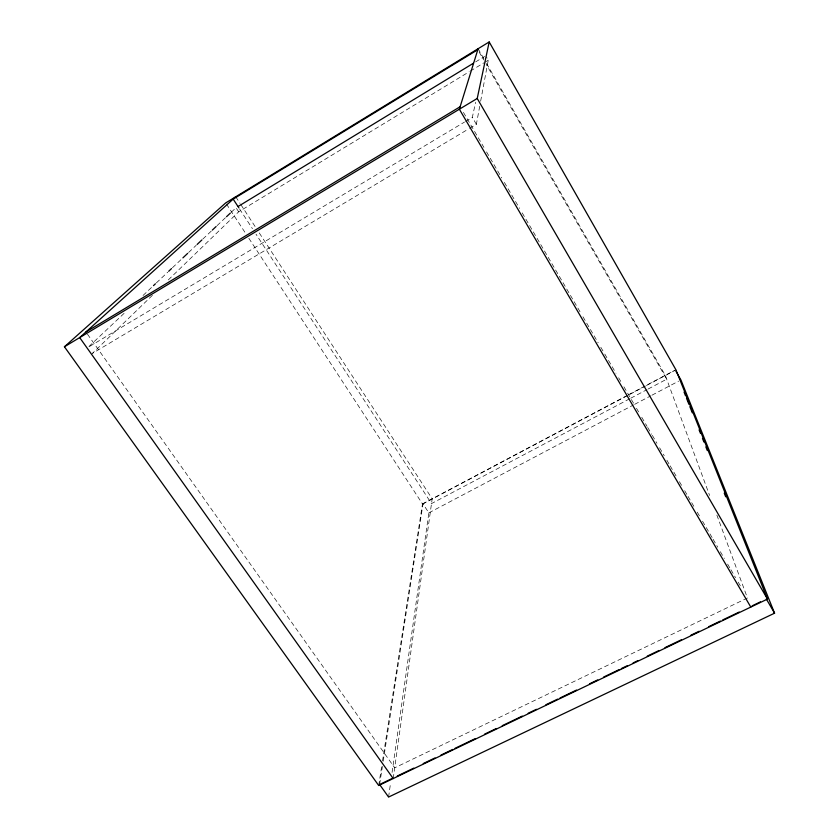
<?xml version="1.0" encoding="UTF-8"?>
<svg xmlns="http://www.w3.org/2000/svg" width="839" height="839" viewBox="0 0 839 839"><rect width="100%" height="100%" fill="white"/><g stroke="black" fill="none" stroke-linecap="round" stroke-linejoin="round"><path stroke-width="0.63" stroke-dasharray="4.2 3.15" d="M393.208 778.55L432.169 498.786L258.601 231.921M388.583 797.05L390.607 782.777M392.075 772.394L428.855 512.86L422.992 503.893L645.264 386.16M378.704 785.503L381.724 766.133M382.521 760.963L422.489 503.914L248.617 237.93M379.606 784.507L382.406 766.406M383.203 761.235L422.992 503.893M469.641 128.315L476.374 124.298L479.698 106.343M480.642 101.215L488.246 60.198L486.337 56.874M476.374 124.298L472.336 117.376L475.608 102.295M152.383 295.338L92.353 353.439L468.519 128.986M168.324 279.901L238.675 211.816L469.211 71.755M124.088 313.356L88.032 347.367L464.47 122.085M143.06 295.454L152.541 286.508M156.337 282.932L167.727 272.193M172.467 267.714L181.948 258.758M188.597 252.497L196.179 245.334M202.818 239.073L211.365 231.019M217.049 225.649L225.586 217.584M231.281 212.215L236.021 207.747L238.675 211.816M475.629 61.897L484.585 56.454M470.333 71.074L483.767 62.915M484.879 62.233L488.246 60.198M465.593 121.414L472.336 117.376M422.489 503.914L627.184 395.484M628.338 394.865L675.867 369.684M646.418 385.541L675.364 370.219M629.628 398.808L431.508 503.589L256 234.154M630.781 398.2L647.005 389.621M648.159 389.002L666.701 379.197L486.284 64.456M428.855 512.86L633.497 404.943M634.662 404.335L650.844 395.798M651.997 395.179L678.594 381.158M747.455 597.997L394.697 767.821L87.424 334.121M226.436 204.003L245.754 233.557M239.597 208.963L252.434 228.669M235.749 196.777L240.038 203.363M240.751 204.464L255.748 227.526M463.432 112.384L483.904 147.391M486.547 151.911L501.743 177.889M504.375 182.409L519.572 208.376M522.215 212.896L580.336 312.276M582.979 316.796L598.176 342.763M600.818 347.283L604.122 352.936M604.783 354.058L616.004 373.261M618.647 377.781L621.29 382.29M623.933 386.81L633.844 403.748M636.486 408.268L639.129 412.788M641.772 417.298L647.058 426.338M647.708 427.471L651.672 434.245M652.333 435.368L656.958 443.275M659.601 447.795L664.226 455.703M666.869 460.212L669.512 464.733M670.172 465.865L676.779 477.16M679.422 481.67L682.065 486.19M684.697 490.71L687.34 495.22M688.001 496.352L694.608 507.647M697.251 512.168L699.894 516.677M702.537 521.197L712.447 538.135M713.108 539.267L717.733 547.175M720.365 551.695L724.33 558.47M727.633 564.112L730.276 568.632M730.937 569.754L735.562 577.662M738.205 582.182L741.508 587.824M478.115 48.714L483.967 58.919M486.568 63.46L665.264 375.306L709.616 495.482M479.121 51.955L483.673 59.915M716.863 515.104L747.182 597.263"/><path stroke-width="1.26" d="M767.475 599.077L477.223 98.478L489.189 41.95L225.722 202.902L64.435 346.769L378.704 785.503L767.475 599.077L675.867 369.684L489.189 41.95M478.115 48.714L459.363 109.217L750.8 607.079M153.495 285.617L155.393 283.823M168.67 271.291L171.513 268.606M182.902 257.867L187.642 253.388M197.134 244.443L201.874 239.964M212.309 230.117L216.105 226.54M226.54 216.693L230.337 213.116M235.749 196.777L79.695 337.593L393.208 778.55M477.811 49.69L233.169 199.105L238.884 207.862M238.266 206.384L473.395 63.261M85.914 331.982L460.129 106.742M64.435 346.769L477.223 98.478M391.394 778.854L379.606 784.507L388.583 797.05L774.565 613.183L680.911 379.941L675.982 371.299M397.287 776.033L413.795 768.115M423.234 763.584L435.022 757.932M440.915 755.1L452.714 749.447M455.063 748.315L475.115 738.708M484.543 734.177L496.331 728.525M502.236 725.693L522.278 716.087M528.171 713.255L536.425 709.301M545.853 704.77L557.652 699.118M560.012 697.985L576.519 690.067M589.481 683.848L597.735 679.894M603.629 677.063L618.962 669.711M621.321 668.578L627.215 665.746M633.109 662.925L637.829 660.66M647.257 656.14L659.055 650.487M664.949 647.656L681.457 639.738M690.885 635.217L699.139 631.253M708.577 626.733L720.365 621.08M722.725 619.948L739.232 612.03M752.205 605.81L760.459 601.846M766.353 599.015L774.565 613.183M684.079 392.117L685.526 395.777M686.491 398.21L688.913 404.293M689.889 406.726L692.301 412.809M699.076 429.851L700.534 433.501M702.463 438.367L703.921 442.017M705.851 446.893L707.308 450.543M724.246 493.133L725.693 496.782"/></g></svg>
